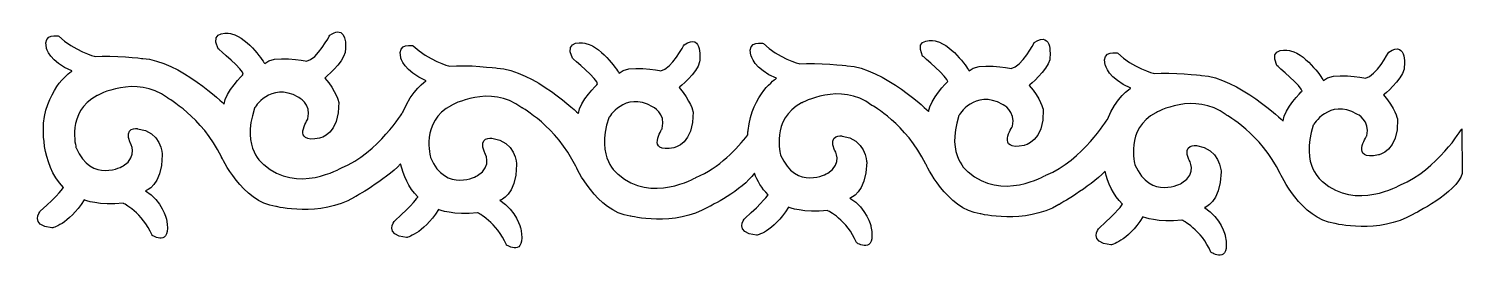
# Model space of a CAD drawing. Header units: centimetres. Extents: x -8.1 to 7.6, y 4 to 6.6.
import ezdxf

# ---------------------------------------------------------------- set-up
doc = ezdxf.new("R2010")
doc.units = ezdxf.units.CM
doc.header["$MEASUREMENT"] = 0
doc.layers.add('Layer 1', color=7, linetype='Continuous')

msp = doc.modelspace()

# ---------------------------------------------------------------- linework, layer by layer
at = {"layer": 'Layer 1', "color": 14}
msp.add_open_spline([(-4.72588, 6.51979), (-4.74775, 6.5176), (-4.77519, 6.50644), (-4.80856, 6.48423), (-4.80856, 6.48423), (-4.80856, 6.48423), (-4.94607, 6.22026), (-5.06323, 6.19981), (-5.06323, 6.19981), (-5.06323, 6.19981), (-5.43402, 6.27617), (-5.52046, 6.17418), (-5.52046, 6.17418), (-5.52046, 6.17418), (-5.68837, 6.44893), (-5.88178, 6.49994), (-5.88178, 6.49994), (-5.88178, 6.49994), (-6.13556, 6.55566), (-6.02896, 6.33706), (-6.02896, 6.33706), (-6.02896, 6.33706), (-5.74445, 6.09775), (-5.75445, 6.05677), (-5.75445, 6.05677), (-5.75445, 6.05677), (-5.95308, 5.86353), (-5.96364, 5.731), (-5.96364, 5.731), (-5.96364, 5.731), (-6.45645, 6.20912), (-6.8533, 6.22957), (-6.8533, 6.22957), (-6.8533, 6.22957), (-7.1845, 6.2707), (-7.37254, 6.25024), (-7.37254, 6.25024), (-7.37244, 6.25019), (-7.61108, 6.3167), (-7.76859, 6.47431), (-7.76859, 6.47431), (-7.76859, 6.47431), (-7.94672, 6.51497), (-7.90584, 6.34698), (-7.90584, 6.34698), (-7.90584, 6.34698), (-7.87051, 6.18975), (-7.62638, 6.09315), (-7.62638, 6.09315), (-7.62638, 6.09315), (-7.89072, 5.9251), (-7.93644, 5.52347), (-7.93644, 5.52347), (-7.93644, 5.52347), (-7.97766, 5.08035), (-7.71815, 4.82067), (-7.71815, 4.82067), (-7.71815, 4.82067), (-7.76339, 4.74491), (-7.97199, 4.56187), (-7.97199, 4.56187), (-7.97199, 4.56187), (-8.09916, 4.40385), (-7.84466, 4.37832), (-7.84466, 4.37832), (-7.84466, 4.37832), (-7.66715, 4.40875), (-7.49409, 4.68341), (-7.49409, 4.68341), (-7.49409, 4.68341), (-7.32631, 4.61786), (-7.06662, 4.64786), (-7.06662, 4.64786), (-7.06662, 4.64786), (-6.85322, 4.54642), (-6.7516, 4.29729), (-6.7516, 4.29729), (-6.7516, 4.29729), (-6.53314, 4.15449), (-6.59368, 4.47505), (-6.59368, 4.47505), (-6.59368, 4.47505), (-6.63964, 4.67311), (-6.82271, 4.78511), (-6.82271, 4.78511), (-6.82271, 4.78511), (-6.64415, 4.83145), (-6.63915, 5.17703), (-6.63915, 5.17703), (-6.63915, 5.17703), (-6.64959, 5.43691), (-6.90869, 5.46228), (-6.90869, 5.46228), (-6.90869, 5.46228), (-7.06664, 5.48701), (-6.99055, 5.30932), (-6.99055, 5.30932), (-6.99055, 5.30932), (-6.89411, 5.16746), (-7.06662, 5.05548), (-7.06662, 5.05548), (-7.06662, 5.05548), (-7.41284, 4.85689), (-7.5809, 5.25392), (-7.5809, 5.25392), (-7.5809, 5.25392), (-7.69263, 5.65064), (-7.35187, 5.8236), (-7.35187, 5.8236), (-7.35187, 5.8236), (-6.92985, 6.06218), (-6.58375, 5.79797), (-6.58375, 5.79797), (-6.58375, 5.79797), (-6.207, 5.59408), (-5.9934, 5.15636), (-5.9934, 5.15636), (-5.9934, 5.15636), (-5.76422, 4.65821), (-5.39809, 4.61231), (-5.39809, 4.61231), (-5.39809, 4.61231), (-4.91571, 4.49006), (-4.53902, 4.71401), (-4.53902, 4.71401), (-4.53902, 4.71401), (-4.21197, 4.89653), (-4.03466, 5.07781), (-4.03466, 5.07781), (-4.0053, 4.95476), (-3.95058, 4.82093), (-3.84614, 4.71649), (-3.84614, 4.71649), (-3.84614, 4.71649), (-3.89138, 4.64009), (-4.09998, 4.45686), (-4.09998, 4.45686), (-4.09998, 4.45686), (-4.22696, 4.29887), (-3.97265, 4.27331), (-3.97265, 4.27331), (-3.97265, 4.27331), (-3.79514, 4.30372), (-3.62207, 4.57841), (-3.62207, 4.57841), (-3.62207, 4.57841), (-3.45374, 4.51229), (-3.19461, 4.54285), (-3.19461, 4.54285), (-3.19461, 4.54285), (-2.98121, 4.44141), (-2.87959, 4.19228), (-2.87959, 4.19228), (-2.87959, 4.19228), (-2.6606, 4.04948), (-2.72166, 4.37005), (-2.72166, 4.37005), (-2.72166, 4.37005), (-2.76766, 4.56853), (-2.95069, 4.68011), (-2.95069, 4.68011), (-2.95069, 4.68011), (-2.77214, 4.72626), (-2.76714, 5.07202), (-2.76714, 5.07202), (-2.76714, 5.07202), (-2.77718, 5.33174), (-3.03668, 5.35727), (-3.03668, 5.35727), (-3.03668, 5.35727), (-3.19461, 5.38235), (-3.11854, 5.20431), (-3.11854, 5.20431), (-3.11854, 5.20431), (-3.02154, 5.06144), (-3.19461, 4.94965), (-3.19461, 4.94965), (-3.19461, 4.94965), (-3.54019, 4.75142), (-3.70806, 5.14809), (-3.70806, 5.14809), (-3.70806, 5.14809), (-3.82043, 5.54471), (-3.47986, 5.71777), (-3.47986, 5.71777), (-3.47986, 5.71777), (-3.05784, 5.95672), (-2.71174, 5.69214), (-2.71174, 5.69214), (-2.71174, 5.69214), (-2.33536, 5.48892), (-2.12139, 5.05135), (-2.12139, 5.05135), (-2.12139, 5.05135), (-1.89319, 4.55318), (-1.5269, 4.5073), (-1.5269, 4.5073), (-1.5269, 4.5073), (-1.0437, 4.38524), (-0.66701, 4.609), (-0.66701, 4.609), (-0.66701, 4.609), (-0.29976, 4.7877), (-0.17009, 4.97611), (-0.17009, 4.97611), (-0.13714, 4.89269), (-0.08965, 4.80973), (-0.02043, 4.74046), (-0.02043, 4.74046), (-0.02043, 4.74046), (-0.0665, 4.66471), (-0.27509, 4.48167), (-0.27509, 4.48167), (-0.2751, 4.48167), (-0.40227, 4.32365), (-0.14776, 4.29811), (-0.14776, 4.29811), (-0.14776, 4.29811), (0.03057, 4.32855), (0.20364, 4.60321), (0.20364, 4.60321), (0.20364, 4.60321), (0.37141, 4.53765), (0.6311, 4.56766), (0.6311, 4.56766), (0.6311, 4.56766), (0.8445, 4.46622), (0.94612, 4.21709), (0.94612, 4.21709), (0.94612, 4.21709), (1.16458, 4.07428), (1.10405, 4.39485), (1.10405, 4.39485), (1.10405, 4.39485), (1.05808, 4.59291), (0.87502, 4.70491), (0.87502, 4.70491), (0.87502, 4.70491), (1.05274, 4.75125), (1.05774, 5.09683), (1.05774, 5.09683), (1.05774, 5.09682), (1.04731, 5.35671), (0.7882, 5.38208), (0.7882, 5.38208), (0.7882, 5.38208), (0.63108, 5.40681), (0.70717, 5.22912), (0.70717, 5.22912), (0.70717, 5.22912), (0.80361, 5.08725), (0.6311, 4.97528), (0.6311, 4.97528), (0.6311, 4.97528), (0.28488, 4.77669), (0.11682, 5.17372), (0.11682, 5.17372), (0.11682, 5.17372), (0.00509, 5.57044), (0.34585, 5.7434), (0.34585, 5.7434), (0.34585, 5.7434), (0.76787, 5.98198), (1.11397, 5.71777), (1.11397, 5.71777), (1.11397, 5.71777), (1.48989, 5.51388), (1.70349, 5.07615), (1.70349, 5.07615), (1.70349, 5.07615), (1.93267, 4.57801), (2.2988, 4.53211), (2.2988, 4.53211), (2.2988, 4.53211), (2.78201, 4.40986), (3.1587, 4.6338), (3.1587, 4.6338), (3.1587, 4.6338), (3.48493, 4.81632), (3.66224, 4.99761), (3.66224, 4.99761), (3.69159, 4.87456), (3.74714, 4.74073), (3.85158, 4.63628), (3.85158, 4.63628), (3.85158, 4.63628), (3.80551, 4.55989), (3.59692, 4.37666), (3.59692, 4.37666), (3.59692, 4.37666), (3.46993, 4.21867), (3.72425, 4.19311), (3.72425, 4.19311), (3.72425, 4.19311), (3.90258, 4.22351), (4.07565, 4.49821), (4.07565, 4.49821), (4.07565, 4.49821), (4.24316, 4.43209), (4.50229, 4.46265), (4.50229, 4.46265), (4.50229, 4.46265), (4.71651, 4.36121), (4.81813, 4.11208), (4.81813, 4.11208), (4.81813, 4.11208), (5.03712, 3.96928), (4.97606, 4.28985), (4.97606, 4.28985), (4.97606, 4.28985), (4.93007, 4.48833), (4.74703, 4.5999), (4.74703, 4.5999), (4.74703, 4.5999), (4.92475, 4.64606), (4.92976, 4.99182), (4.92976, 4.99182), (4.92976, 4.99182), (4.91971, 5.25154), (4.66021, 5.27707), (4.66021, 5.27707), (4.66021, 5.27707), (4.50229, 5.30215), (4.57836, 5.12411), (4.57836, 5.12411), (4.57836, 5.12411), (4.67535, 4.98124), (4.50229, 4.86945), (4.50229, 4.86945), (4.50229, 4.86945), (4.15671, 4.67122), (3.98883, 5.06789), (3.98883, 5.06789), (3.98883, 5.06789), (3.87729, 5.4645), (4.21786, 5.63757), (4.21786, 5.63757), (4.21786, 5.63757), (4.63988, 5.87735), (4.98598, 5.61276), (4.98598, 5.61276), (4.98598, 5.61276), (5.36236, 5.40872), (5.57633, 4.97115), (5.57633, 4.97115), (5.57633, 4.97115), (5.80453, 4.47298), (6.17082, 4.4271), (6.17082, 4.4271), (6.17082, 4.4271), (6.65403, 4.30504), (7.03071, 4.5288), (7.03071, 4.5288), (7.03071, 4.5288), (7.50476, 4.75904), (7.56567, 4.9728), (7.56567, 4.9728), (7.56567, 4.9728), (7.55905, 5.4598), (7.55905, 5.4598), (7.55905, 5.4598), (7.55905, 5.4598), (7.29051, 5.01227), (6.8885, 4.84961), (6.8885, 4.84961), (6.8885, 4.84961), (6.39963, 4.55977), (6.03852, 4.88516), (6.03852, 4.88516), (6.03852, 4.88516), (5.78966, 5.05277), (5.93683, 5.50031), (5.93683, 5.50031), (5.93683, 5.50031), (6.10453, 5.79564), (6.41473, 5.62268), (6.41473, 5.62268), (6.41473, 5.62268), (6.56294, 5.55169), (6.52222, 5.38373), (6.52222, 5.38373), (6.52222, 5.38373), (6.33352, 5.10931), (6.64872, 5.17537), (6.64872, 5.17537), (6.64872, 5.17537), (6.87325, 5.21533), (6.85791, 5.56646), (6.85791, 5.56646), (6.85791, 5.56646), (6.83192, 5.68872), (6.70494, 5.83104), (6.70494, 5.83104), (6.70494, 5.83104), (6.90382, 5.99434), (6.92901, 6.11134), (6.92901, 6.11134), (6.92901, 6.11134), (6.97477, 6.44145), (6.76117, 6.29903), (6.76117, 6.29903), (6.76117, 6.29903), (6.62385, 6.03505), (6.50651, 6.0146), (6.50651, 6.0146), (6.50651, 6.0146), (6.13507, 6.09057), (6.04845, 5.98897), (6.04845, 5.98897), (6.04845, 5.98897), (5.88118, 6.26394), (5.68795, 6.31474), (5.68795, 6.31474), (5.68795, 6.31474), (5.43335, 6.37071), (5.53995, 6.15185), (5.53995, 6.15185), (5.53995, 6.15185), (5.82483, 5.9131), (5.81446, 5.87239), (5.81446, 5.87239), (5.81446, 5.87239), (5.61692, 5.67888), (5.60692, 5.54662), (5.60692, 5.54662), (5.60692, 5.54662), (5.11307, 6.02428), (4.71644, 6.04436), (4.71644, 6.04436), (4.71644, 6.04436), (4.38608, 6.08549), (4.19802, 6.06503), (4.19802, 6.06503), (4.19796, 6.06501), (3.95819, 6.13115), (3.80032, 6.2891), (3.80032, 6.2891), (3.80032, 6.2891), (3.62253, 6.32973), (3.66306, 6.16177), (3.66306, 6.16177), (3.66306, 6.16177), (3.69925, 6.00363), (3.94336, 5.90711), (3.94336, 5.90711), (3.94336, 5.90711), (3.77992, 5.80229), (3.68787, 5.5615), (3.68787, 5.5615), (3.68787, 5.5615), (3.68704, 5.56481), (3.68704, 5.56481), (3.68704, 5.56481), (3.68704, 5.56481), (3.41815, 5.11767), (3.01649, 4.95461), (3.01649, 4.95461), (3.01649, 4.95461), (2.52725, 4.6646), (2.16651, 4.99017), (2.16651, 4.99017), (2.16651, 4.99016), (1.91712, 5.15767), (2.06481, 5.60532), (2.06481, 5.60532), (2.06481, 5.60532), (2.23252, 5.90065), (2.54272, 5.72769), (2.54272, 5.72769), (2.54272, 5.72769), (2.69074, 5.65678), (2.6502, 5.48874), (2.6502, 5.48874), (2.6502, 5.48874), (2.4617, 5.21365), (2.77671, 5.27955), (2.77671, 5.27955), (2.77671, 5.27955), (3.00106, 5.32089), (2.98589, 5.67147), (2.98589, 5.67147), (2.98589, 5.67147), (2.95991, 5.79355), (2.83293, 5.93605), (2.83293, 5.93605), (2.83293, 5.93605), (3.03144, 6.09846), (3.057, 6.21552), (3.057, 6.21552), (3.057, 6.21552), (3.10275, 6.54617), (2.88916, 6.40403), (2.88916, 6.40403), (2.88916, 6.40403), (2.75165, 6.14006), (2.6345, 6.11961), (2.6345, 6.11961), (2.63449, 6.11961), (2.2637, 6.19597), (2.17726, 6.09397), (2.17726, 6.09397), (2.17726, 6.09397), (2.00935, 6.36873), (1.81594, 6.41974), (1.81594, 6.41974), (1.81594, 6.41974), (1.56134, 6.47546), (1.66794, 6.25686), (1.66794, 6.25686), (1.66794, 6.25686), (1.95245, 6.01755), (1.94244, 5.97656), (1.94244, 5.97656), (1.94244, 5.97656), (1.74464, 5.78333), (1.73408, 5.6508), (1.73408, 5.6508), (1.73408, 5.6508), (1.24127, 6.12975), (0.84442, 6.1502), (0.84442, 6.1502), (0.84442, 6.1502), (0.51322, 6.19049), (0.32518, 6.17004), (0.32518, 6.17004), (0.32528, 6.16999), (0.08581, 6.2365), (-0.0717, 6.39411), (-0.0717, 6.39411), (-0.0717, 6.39411), (-0.249, 6.43476), (-0.20812, 6.26678), (-0.20812, 6.26678), (-0.20812, 6.26678), (-0.17279, 6.10954), (0.07134, 6.01294), (0.07134, 6.01294), (0.07134, 6.01294), (-0.19299, 5.8449), (-0.23871, 5.44326), (-0.23871, 5.44326), (-0.23871, 5.44326), (-0.2406, 5.42277), (-0.2412, 5.39448), (-0.2412, 5.39448), (-0.3547, 5.24898), (-0.55509, 5.03264), (-0.80922, 4.92981), (-0.80922, 4.92981), (-0.80922, 4.92981), (-1.29727, 4.63998), (-1.65837, 4.96536), (-1.65837, 4.96536), (-1.65837, 4.96536), (-1.90806, 5.13297), (-1.7609, 5.58052), (-1.7609, 5.58052), (-1.7609, 5.58052), (-1.59236, 5.87584), (-1.28217, 5.70289), (-1.28217, 5.70289), (-1.28217, 5.70289), (-1.13479, 5.63189), (-1.1755, 5.46393), (-1.1755, 5.46393), (-1.17551, 5.46393), (-1.36337, 5.18868), (-1.04817, 5.25475), (-1.04817, 5.25475), (-1.04817, 5.25475), (-0.82447, 5.29553), (-0.83981, 5.64666), (-0.83981, 5.64666), (-0.83982, 5.64666), (-0.86498, 5.76893), (-0.99195, 5.91125), (-0.99195, 5.91125), (-0.99195, 5.91125), (-0.7939, 6.07454), (-0.76871, 6.19154), (-0.76871, 6.19154), (-0.76871, 6.19154), (-0.72296, 6.52165), (-0.93655, 6.37923), (-0.93655, 6.37923), (-0.93655, 6.37923), (-1.07387, 6.11525), (-1.19121, 6.0948), (-1.19121, 6.0948), (-1.19121, 6.0948), (-1.56182, 6.17077), (-1.64845, 6.06917), (-1.64845, 6.06917), (-1.64845, 6.06917), (-1.81654, 6.34414), (-2.00977, 6.39494), (-2.00977, 6.39494), (-2.00977, 6.39494), (-2.26354, 6.45092), (-2.15694, 6.23205), (-2.15694, 6.23205), (-2.15694, 6.23205), (-1.87207, 5.99248), (-1.88244, 5.95176), (-1.88244, 5.95176), (-1.88244, 5.95176), (-2.0808, 5.75908), (-2.0908, 5.62682), (-2.0908, 5.62682), (-2.0908, 5.62682), (-2.58465, 6.10448), (-2.98129, 6.12457), (-2.98129, 6.12457), (-2.98129, 6.12457), (-3.31164, 6.16569), (-3.4997, 6.14524), (-3.4997, 6.14524), (-3.49976, 6.14521), (-3.7387, 6.21135), (-3.89658, 6.36931), (-3.89658, 6.36931), (-3.89658, 6.36931), (-4.07437, 6.40993), (-4.03383, 6.24197), (-4.03383, 6.24197), (-4.03383, 6.24197), (-3.99847, 6.08383), (-3.75437, 5.98731), (-3.75437, 5.98731), (-3.75437, 5.98731), (-3.9177, 5.88312), (-4.00985, 5.64336), (-4.00985, 5.64336), (-4.00985, 5.64336), (-4.00985, 5.64501), (-4.00985, 5.64501), (-4.00985, 5.64501), (-4.00985, 5.64501), (-4.27957, 5.19788), (-4.68123, 5.03481), (-4.68123, 5.03481), (-4.68123, 5.03481), (-5.16965, 4.7448), (-5.53038, 5.07037), (-5.53038, 5.07037), (-5.53038, 5.07037), (-5.77977, 5.23787), (-5.63208, 5.68552), (-5.63208, 5.68552), (-5.63208, 5.68552), (-5.46437, 5.98085), (-5.15418, 5.80789), (-5.15418, 5.80789), (-5.15418, 5.80789), (-5.00698, 5.73698), (-5.04752, 5.56894), (-5.04752, 5.56894), (-5.04752, 5.56894), (-5.2352, 5.29385), (-4.92019, 5.35975), (-4.92019, 5.35975), (-4.92019, 5.35975), (-4.69667, 5.4011), (-4.71183, 5.75167), (-4.71183, 5.75167), (-4.71183, 5.75167), (-4.73699, 5.87375), (-4.86396, 6.01625), (-4.86396, 6.01625), (-4.86396, 6.01625), (-4.66628, 6.17867), (-4.64072, 6.29572), (-4.64072, 6.29572), (-4.64072, 6.29572), (-4.60779, 6.53162), (-4.72588, 6.51979)], degree=3, knots=[0, 0, 0, 0, 0.00588235, 0.00588235, 0.00588235, 0.00588235, 0.01176471, 0.01176471, 0.01176471, 0.01176471, 0.01764706, 0.01764706, 0.01764706, 0.01764706, 0.02352941, 0.02352941, 0.02352941, 0.02352941, 0.02941176, 0.02941176, 0.02941176, 0.02941176, 0.03529412, 0.03529412, 0.03529412, 0.03529412, 0.04117647, 0.04117647, 0.04117647, 0.04117647, 0.04705882, 0.04705882, 0.04705882, 0.04705882, 0.05294118, 0.05294118, 0.05294118, 0.05294118, 0.05882353, 0.05882353, 0.05882353, 0.05882353, 0.06470588, 0.06470588, 0.06470588, 0.06470588, 0.07058824, 0.07058824, 0.07058824, 0.07058824, 0.07647059, 0.07647059, 0.07647059, 0.07647059, 0.08235294, 0.08235294, 0.08235294, 0.08235294, 0.08823529, 0.08823529, 0.08823529, 0.08823529, 0.09411765, 0.09411765, 0.09411765, 0.09411765, 0.1, 0.1, 0.1, 0.1, 0.10588235, 0.10588235, 0.10588235, 0.10588235, 0.11176471, 0.11176471, 0.11176471, 0.11176471, 0.11764706, 0.11764706, 0.11764706, 0.11764706, 0.12352941, 0.12352941, 0.12352941, 0.12352941, 0.12941176, 0.12941176, 0.12941176, 0.12941176, 0.13529412, 0.13529412, 0.13529412, 0.13529412, 0.14117647, 0.14117647, 0.14117647, 0.14117647, 0.14705882, 0.14705882, 0.14705882, 0.14705882, 0.15294118, 0.15294118, 0.15294118, 0.15294118, 0.15882353, 0.15882353, 0.15882353, 0.15882353, 0.16470588, 0.16470588, 0.16470588, 0.16470588, 0.17058824, 0.17058824, 0.17058824, 0.17058824, 0.17647059, 0.17647059, 0.17647059, 0.17647059, 0.18235294, 0.18235294, 0.18235294, 0.18235294, 0.18823529, 0.18823529, 0.18823529, 0.18823529, 0.19411765, 0.19411765, 0.19411765, 0.19411765, 0.2, 0.2, 0.2, 0.2, 0.20588235, 0.20588235, 0.20588235, 0.20588235, 0.21176471, 0.21176471, 0.21176471, 0.21176471, 0.21764706, 0.21764706, 0.21764706, 0.21764706, 0.22352941, 0.22352941, 0.22352941, 0.22352941, 0.22941176, 0.22941176, 0.22941176, 0.22941176, 0.23529412, 0.23529412, 0.23529412, 0.23529412, 0.24117647, 0.24117647, 0.24117647, 0.24117647, 0.24705882, 0.24705882, 0.24705882, 0.24705882, 0.25294118, 0.25294118, 0.25294118, 0.25294118, 0.25882353, 0.25882353, 0.25882353, 0.25882353, 0.26470588, 0.26470588, 0.26470588, 0.26470588, 0.27058824, 0.27058824, 0.27058824, 0.27058824, 0.27647059, 0.27647059, 0.27647059, 0.27647059, 0.28235294, 0.28235294, 0.28235294, 0.28235294, 0.28823529, 0.28823529, 0.28823529, 0.28823529, 0.29411765, 0.29411765, 0.29411765, 0.29411765, 0.3, 0.3, 0.3, 0.3, 0.30588235, 0.30588235, 0.30588235, 0.30588235, 0.31176471, 0.31176471, 0.31176471, 0.31176471, 0.31764706, 0.31764706, 0.31764706, 0.31764706, 0.32352941, 0.32352941, 0.32352941, 0.32352941, 0.32941176, 0.32941176, 0.32941176, 0.32941176, 0.33529412, 0.33529412, 0.33529412, 0.33529412, 0.34117647, 0.34117647, 0.34117647, 0.34117647, 0.34705882, 0.34705882, 0.34705882, 0.34705882, 0.35294118, 0.35294118, 0.35294118, 0.35294118, 0.35882353, 0.35882353, 0.35882353, 0.35882353, 0.36470588, 0.36470588, 0.36470588, 0.36470588, 0.37058824, 0.37058824, 0.37058824, 0.37058824, 0.37647059, 0.37647059, 0.37647059, 0.37647059, 0.38235294, 0.38235294, 0.38235294, 0.38235294, 0.38823529, 0.38823529, 0.38823529, 0.38823529, 0.39411765, 0.39411765, 0.39411765, 0.39411765, 0.4, 0.4, 0.4, 0.4, 0.40588235, 0.40588235, 0.40588235, 0.40588235, 0.41176471, 0.41176471, 0.41176471, 0.41176471, 0.41764706, 0.41764706, 0.41764706, 0.41764706, 0.42352941, 0.42352941, 0.42352941, 0.42352941, 0.42941176, 0.42941176, 0.42941176, 0.42941176, 0.43529412, 0.43529412, 0.43529412, 0.43529412, 0.44117647, 0.44117647, 0.44117647, 0.44117647, 0.44705882, 0.44705882, 0.44705882, 0.44705882, 0.45294118, 0.45294118, 0.45294118, 0.45294118, 0.45882353, 0.45882353, 0.45882353, 0.45882353, 0.46470588, 0.46470588, 0.46470588, 0.46470588, 0.47058824, 0.47058824, 0.47058824, 0.47058824, 0.47647059, 0.47647059, 0.47647059, 0.47647059, 0.48235294, 0.48235294, 0.48235294, 0.48235294, 0.48823529, 0.48823529, 0.48823529, 0.48823529, 0.49411765, 0.49411765, 0.49411765, 0.49411765, 0.5, 0.5, 0.5, 0.5, 0.50588235, 0.50588235, 0.50588235, 0.50588235, 0.51176471, 0.51176471, 0.51176471, 0.51176471, 0.51764706, 0.51764706, 0.51764706, 0.51764706, 0.52352941, 0.52352941, 0.52352941, 0.52352941, 0.52941176, 0.52941176, 0.52941176, 0.52941176, 0.53529412, 0.53529412, 0.53529412, 0.53529412, 0.54117647, 0.54117647, 0.54117647, 0.54117647, 0.54705882, 0.54705882, 0.54705882, 0.54705882, 0.55294118, 0.55294118, 0.55294118, 0.55294118, 0.55882353, 0.55882353, 0.55882353, 0.55882353, 0.56470588, 0.56470588, 0.56470588, 0.56470588, 0.57058824, 0.57058824, 0.57058824, 0.57058824, 0.57647059, 0.57647059, 0.57647059, 0.57647059, 0.58235294, 0.58235294, 0.58235294, 0.58235294, 0.58823529, 0.58823529, 0.58823529, 0.58823529, 0.59411765, 0.59411765, 0.59411765, 0.59411765, 0.6, 0.6, 0.6, 0.6, 0.60588235, 0.60588235, 0.60588235, 0.60588235, 0.61176471, 0.61176471, 0.61176471, 0.61176471, 0.61764706, 0.61764706, 0.61764706, 0.61764706, 0.62352941, 0.62352941, 0.62352941, 0.62352941, 0.62941176, 0.62941176, 0.62941176, 0.62941176, 0.63529412, 0.63529412, 0.63529412, 0.63529412, 0.64117647, 0.64117647, 0.64117647, 0.64117647, 0.64705882, 0.64705882, 0.64705882, 0.64705882, 0.65294118, 0.65294118, 0.65294118, 0.65294118, 0.65882353, 0.65882353, 0.65882353, 0.65882353, 0.66470588, 0.66470588, 0.66470588, 0.66470588, 0.67058824, 0.67058824, 0.67058824, 0.67058824, 0.67647059, 0.67647059, 0.67647059, 0.67647059, 0.68235294, 0.68235294, 0.68235294, 0.68235294, 0.68823529, 0.68823529, 0.68823529, 0.68823529, 0.69411765, 0.69411765, 0.69411765, 0.69411765, 0.7, 0.7, 0.7, 0.7, 0.70588235, 0.70588235, 0.70588235, 0.70588235, 0.71176471, 0.71176471, 0.71176471, 0.71176471, 0.71764706, 0.71764706, 0.71764706, 0.71764706, 0.72352941, 0.72352941, 0.72352941, 0.72352941, 0.72941176, 0.72941176, 0.72941176, 0.72941176, 0.73529412, 0.73529412, 0.73529412, 0.73529412, 0.74117647, 0.74117647, 0.74117647, 0.74117647, 0.74705882, 0.74705882, 0.74705882, 0.74705882, 0.75294118, 0.75294118, 0.75294118, 0.75294118, 0.75882353, 0.75882353, 0.75882353, 0.75882353, 0.76470588, 0.76470588, 0.76470588, 0.76470588, 0.77058824, 0.77058824, 0.77058824, 0.77058824, 0.77647059, 0.77647059, 0.77647059, 0.77647059, 0.78235294, 0.78235294, 0.78235294, 0.78235294, 0.78823529, 0.78823529, 0.78823529, 0.78823529, 0.79411765, 0.79411765, 0.79411765, 0.79411765, 0.8, 0.8, 0.8, 0.8, 0.80588235, 0.80588235, 0.80588235, 0.80588235, 0.81176471, 0.81176471, 0.81176471, 0.81176471, 0.81764706, 0.81764706, 0.81764706, 0.81764706, 0.82352941, 0.82352941, 0.82352941, 0.82352941, 0.82941176, 0.82941176, 0.82941176, 0.82941176, 0.83529412, 0.83529412, 0.83529412, 0.83529412, 0.84117647, 0.84117647, 0.84117647, 0.84117647, 0.84705882, 0.84705882, 0.84705882, 0.84705882, 0.85294118, 0.85294118, 0.85294118, 0.85294118, 0.85882353, 0.85882353, 0.85882353, 0.85882353, 0.86470588, 0.86470588, 0.86470588, 0.86470588, 0.87058824, 0.87058824, 0.87058824, 0.87058824, 0.87647059, 0.87647059, 0.87647059, 0.87647059, 0.88235294, 0.88235294, 0.88235294, 0.88235294, 0.88823529, 0.88823529, 0.88823529, 0.88823529, 0.89411765, 0.89411765, 0.89411765, 0.89411765, 0.9, 0.9, 0.9, 0.9, 0.90588235, 0.90588235, 0.90588235, 0.90588235, 0.91176471, 0.91176471, 0.91176471, 0.91176471, 0.91764706, 0.91764706, 0.91764706, 0.91764706, 0.92352941, 0.92352941, 0.92352941, 0.92352941, 0.92941176, 0.92941176, 0.92941176, 0.92941176, 0.93529412, 0.93529412, 0.93529412, 0.93529412, 0.94117647, 0.94117647, 0.94117647, 0.94117647, 0.94705882, 0.94705882, 0.94705882, 0.94705882, 0.95294118, 0.95294118, 0.95294118, 0.95294118, 0.95882353, 0.95882353, 0.95882353, 0.95882353, 0.96470588, 0.96470588, 0.96470588, 0.96470588, 0.97058824, 0.97058824, 0.97058824, 0.97058824, 0.97647059, 0.97647059, 0.97647059, 0.97647059, 0.98235294, 0.98235294, 0.98235294, 0.98235294, 0.98823529, 0.98823529, 0.98823529, 0.98823529, 1, 1, 1, 1], dxfattribs=at)

doc.saveas('drawing.dxf')
